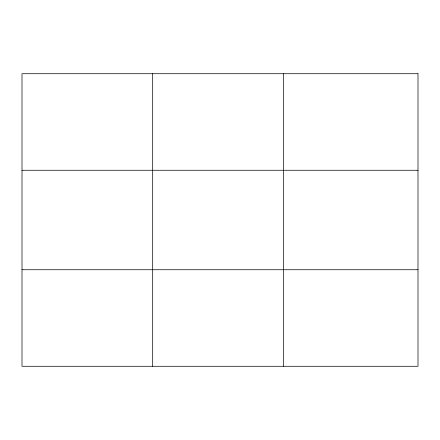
<?xml version="1.0" encoding="UTF-8"?>
<svg xmlns="http://www.w3.org/2000/svg" width="440" height="440" viewBox="0 0 440 440"><rect width="100%" height="100%" fill="white"/><g stroke="black" fill="none" stroke-linecap="round" stroke-linejoin="round"><path stroke-width="0.66" d="M152.68 73.711L152.68 366.289M283.36 73.711L283.36 366.289M22 170.264L418 170.264M22 269.737L418 269.737M418 73.711L418 366.289L22 366.289L22 73.711L418 73.711"/></g></svg>
